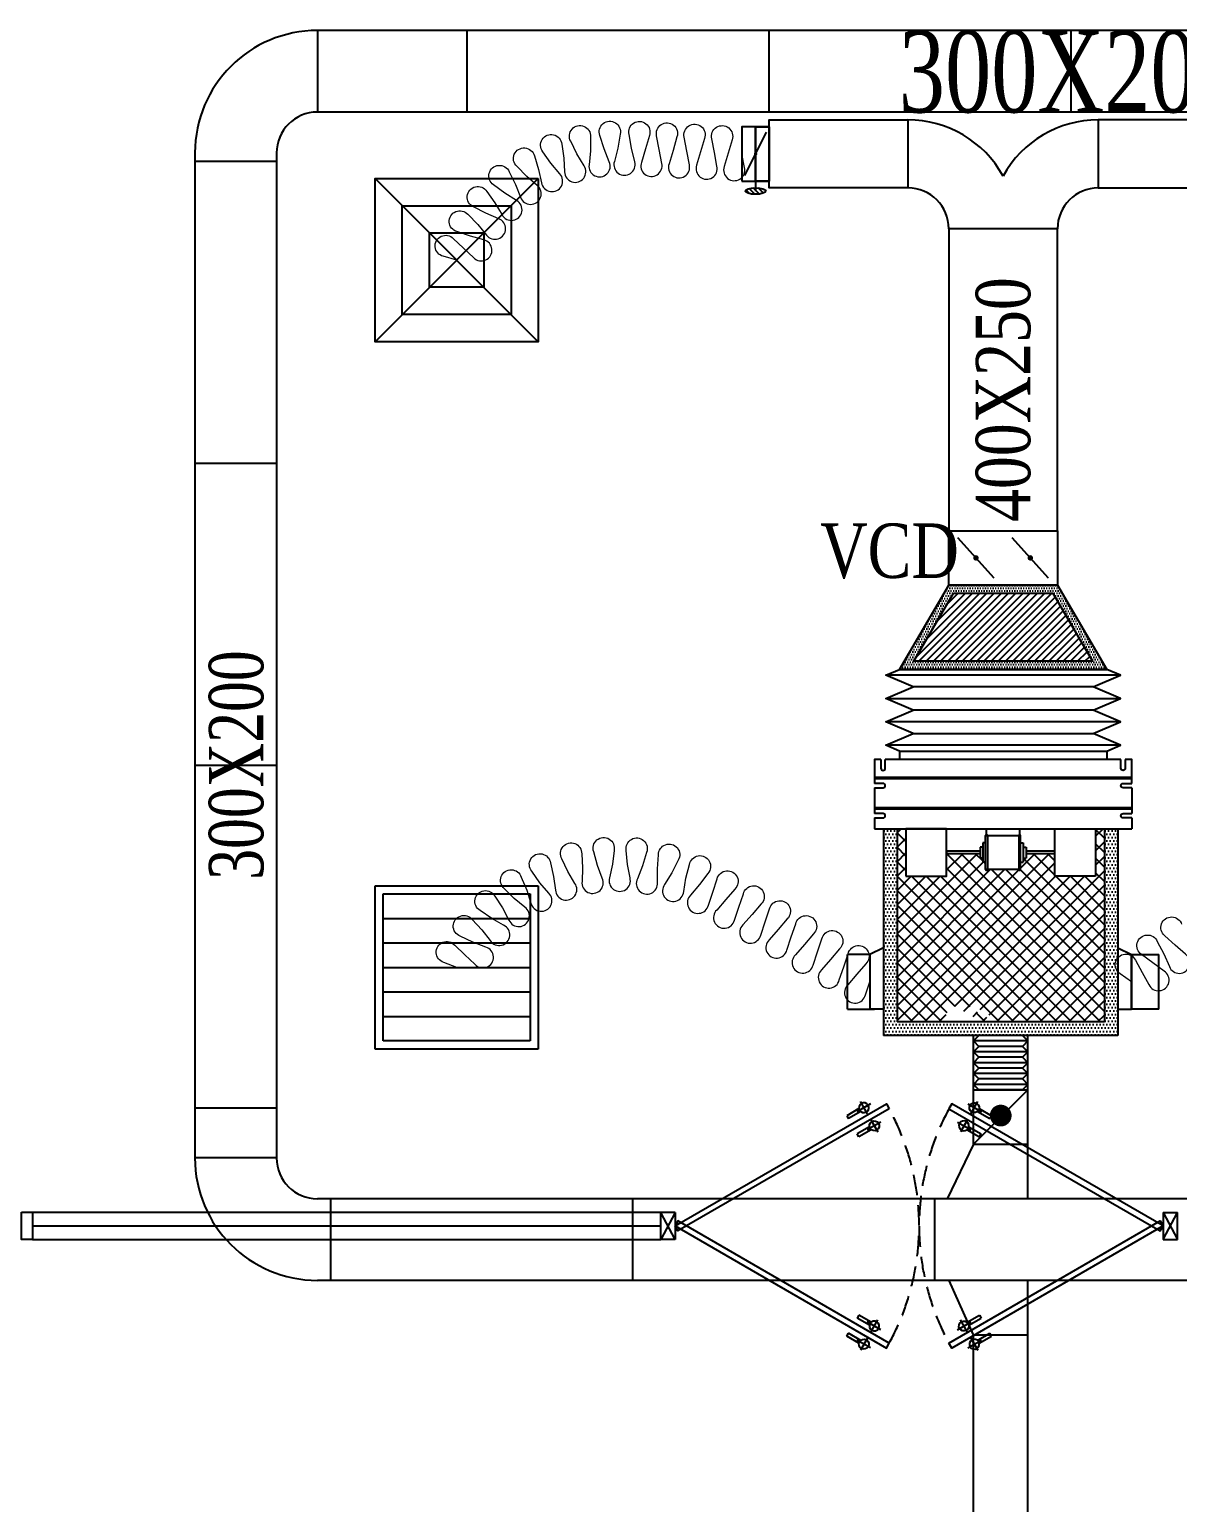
# Model space of a CAD drawing. Header units: metres. Extents: x 352651 to 1421851, y -87441 to -24441.
# Drawn here: x 567907 to 572127, y -59742 to -54328 of the extents above; entities that cross this region are included whole.
import ezdxf
from ezdxf.enums import TextEntityAlignment as Align

# ---------------------------------------------------------------- set-up
doc = ezdxf.new("R2010")
doc.units = ezdxf.units.M
doc.header["$LTSCALE"] = 300
doc.header["$MEASUREMENT"] = 0
doc.linetypes.add('DASHED2', pattern=[0.375, 0.25, -0.125])
for name, color, linetype in [('bat noi mem', 4, 'CONTINUOUS'), ('CUA', 8, 'CONTINUOUS'), ('CUAGIO', 2, 'CONTINUOUS'), ('dien', 2, 'CONTINUOUS'), ('KHUAT', 8, 'DASHED2'), ('thiet bi', 11, 'CONTINUOUS')]:
    doc.layers.add(name, color=color, linetype=linetype)
doc.layers.add('noi mem', color=5, linetype='BATTING', lineweight=0)
doc.styles.add('PHU', font='vntimeh.shx', dxfattribs={"width": 0.8})
doc.styles.add('VNCC-RMD', font='vntimeh.shx', dxfattribs={"width": 0.75, "height": 300, "bigfont": 'vns.shx'})
doc.linetypes.add('BATTING', pattern='A,0.0001,-0.1,[134,ltypeshp.shx,S=0.1,R=0,X=-0.1,Y=0],-0.2,[134,ltypeshp.shx,S=0.1,R=180,X=0.1,Y=0],-0.1', length=0.4001)

# ---------------------------------------------------------------- blocks, each defined once
blk = doc.blocks.new('SAD')
at = {"layer": 'CUAGIO', "color": 8}
for p, q in [((-300, -300), (300, 300)), ((300, -300), (-300, 300))]:
    blk.add_line(p, q, dxfattribs=at)
at = {"layer": 'CUAGIO'}
blk.add_lwpolyline([(300, -300), (300, 300), (-300, 300), (-300, -300)], close=True, dxfattribs=at)
at = {"layer": 'CUAGIO', "color": 8}
for points in [[(199.9999999999418, -200), (200.0000000000582, 200), (-199.9999999999418, 200), (-200.0000000000582, -200)], [(100, -100.0000000000582), (100, 100.0000000000582), (-99.99999999994179, 100), (-100, -100)]]:
    blk.add_lwpolyline(points, close=True, dxfattribs=at)
blk = doc.blocks.new('SAG')
at = {"layer": 'CUAGIO'}
for p, q in [((-300, 299.9999999999127), (-300, -300.0000000000873)), ((300, 299.9999999999127), (-300, 299.9999999999127)), ((300, -300.0000000000873), (300, 299.9999999999127)), ((-300, -300.0000000000873), (300, -300.0000000000873))]:
    blk.add_line(p, q, dxfattribs=at)
at = {"layer": 'CUAGIO', "color": 8}
for p, q in [((-270.0000000001164, 270.0000000000291), (-270, -270.0000000000291)), ((269.9999999998836, 270.0000000000291), (-270.0000000001164, 270.0000000000291)), ((-180, -270.0000000000873), (-180, 269.9999999999709)), ((-90, -270.0000000000291), (-90, 270.0000000000291)), ((0, -270.0000000000291), (0, 270.0000000000291)), ((90, -270.0000000000291), (90, 270.0000000000291)), ((180, -270.0000000000873), (180, 269.9999999999709)), ((270, -270.0000000000873), (269.9999999998836, 270.0000000000291)), ((-270, -270.0000000000291), (270, -270.0000000000873))]:
    blk.add_line(p, q, dxfattribs=at)
blk = doc.blocks.new('bac noi mem')
at = {"layer": 'bat noi mem'}
for p, q in [((493886.684694631, -64672.96560791321), (493866.684694631, -64692.96560791321)), ((494066.684694631, -64692.96560791321), (493866.684694631, -64692.96560791321)), ((493866.684694631, -64692.96560791321), (493886.684694631, -64712.96560791321)), ((494046.684694631, -64672.96560791321), (493886.684694631, -64672.96560791321)), ((494046.684694631, -64672.96560791321), (494066.684694631, -64692.96560791321)), ((494066.684694631, -64692.96560791321), (494046.684694631, -64712.96560791321)), ((493886.684694631, -64712.96560791321), (493866.684694631, -64732.96560791321)), ((494066.684694631, -64732.96560791321), (493866.684694631, -64732.96560791321)), ((493866.684694631, -64732.96560791321), (493886.684694631, -64752.96560791321)), ((493886.684694631, -64752.96560791321), (493866.684694631, -64772.96560791321)), ((494046.684694631, -64712.96560791321), (493886.684694631, -64712.96560791321)), ((494046.684694631, -64752.96560791321), (493886.684694631, -64752.96560791321)), ((494046.684694631, -64712.96560791321), (494066.684694631, -64732.96560791321)), ((494066.684694631, -64732.96560791321), (494046.684694631, -64752.96560791321)), ((494046.684694631, -64752.96560791321), (494066.684694631, -64772.96560791321)), ((494066.684694631, -64772.96560791321), (493866.684694631, -64772.96560791321)), ((493866.684694631, -64772.96560791321), (493886.684694631, -64792.96560791321)), ((493886.684694631, -64792.96560791321), (493866.684694631, -64812.96560791321)), ((494066.684694631, -64812.96560791321), (493866.684694631, -64812.96560791321)), ((493866.684694631, -64812.96560791321), (493886.684694631, -64832.96560791321)), ((494046.684694631, -64792.96560791321), (493886.684694631, -64792.96560791321)), ((494066.684694631, -64772.96560791321), (494046.684694631, -64792.96560791321)), ((494046.684694631, -64792.96560791321), (494066.684694631, -64812.96560791321)), ((494066.684694631, -64812.96560791321), (494046.684694631, -64832.96560791321)), ((493886.684694631, -64832.96560791321), (493866.684694631, -64852.96560791321)), ((494066.684694631, -64852.96560791321), (493866.684694631, -64852.96560791321)), ((493866.684694631, -64852.96560791321), (493886.684694631, -64872.96560791321)), ((494046.684694631, -64832.96560791321), (493886.684694631, -64832.96560791321)), ((494046.684694631, -64832.96560791321), (494066.684694631, -64852.96560791321)), ((494066.684694631, -64852.96560791321), (494046.684694631, -64872.96560791321)), ((494046.684694631, -64872.96560791321), (493886.684694631, -64872.96560791321))]:
    blk.add_line(p, q, dxfattribs=at)
blk = doc.blocks.new('1-van gio D200')
at = {"layer": 'CUAGIO'}
h = blk.add_hatch(dxfattribs=at)
h.set_pattern_fill('ANSI31', color=256, scale=100, style=0)
h.set_pattern_definition([(45, (0, 0), (-8.838834764831843, 8.838834764831844), [])])
edge = h.paths.add_edge_path()
edge.add_ellipse((486127.0204109848, -58493.9960654896), major_axis=(-38.06036519847839, -4.770209899391093e-12), ratio=0.3104818934509086, start_angle=0, end_angle=360, ccw=False)
for p, q in [((486127.0204109848, -58257.37774940726), (486127.0204109848, -58493.9960654896)), ((486166.9698535922, -58437.27663462202), (486087.0709683775, -58277.4788641925))]:
    blk.add_line(p, q, dxfattribs=at)
at = {"layer": 'CUAGIO', "const_width": 3}
for points in [[(486127.0204109848, -58457.37774940726), (486177.0204109848, -58457.37774940726), (486177.0204109849, -58257.37774940726), (486077.0204109848, -58257.37774940726), (486077.0204109848, -58457.37774940726), (486127.0204109848, -58457.37774940725)], [(486127.0204109848, -58257.37774940726), (486127.0204109848, -58493.9960654896)], [(486166.9698535922, -58437.27663462202), (486087.0709683775, -58277.4788641925)]]:
    blk.add_lwpolyline(points, dxfattribs=at)
at = {"layer": 'CUAGIO'}
blk.add_lwpolyline([(486177.0204109848, -58457.37774940726), (486077.0204109848, -58457.37774940726), (486077.0204109848, -58257.37774940726), (486177.0204109848, -58257.37774940726)], close=True, dxfattribs=at)
at = {"layer": 'CUAGIO', "const_width": 5.348007953027263}
blk.add_lwpolyline([(486130.6944149613, -58357.37774940723, -1), (486123.3464070083, -58357.37774940723, -1)], format="xyb", close=True, dxfattribs=at)
at = {"layer": 'CUAGIO', "extrusion": (0, 0, -1)}
blk.add_ellipse((486127.0204109848, -58493.9960654896), major_axis=(-38.06036519847839, -4.770209899391093e-12), ratio=0.3104818934509086, start_param=-1.570796326794472, end_param=4.712388980385114, dxfattribs=at)

msp = doc.modelspace()

# ---------------------------------------------------------------- hatches: boundary and pattern name
at = {"layer": 'CUAGIO'}
h = msp.add_hatch(dxfattribs=at)
h.set_pattern_fill('DOTS', color=256, scale=150, style=0)
h.set_pattern_definition([(0, (-273509.9992210348, -63150.00089953435), (4.6875, 9.375), [0, -9.375])])
h.paths.add_polyline_path([(571718.3551452738, -56425.49630567711), (571683.6163266184, -56425.49630567711), (571800.3849528435, -56625.49630567711), (571835.123771499, -56625.49630567711)])
h.paths.add_polyline_path([(571835.123771499, -56625.49630567711), (571800.3849528435, -56625.49630567711), (571814.6941477434, -56650.00493502826), (571157.2048852614, -56650.00493502826), (571171.515444636, -56625.49630567711), (571136.775783838, -56625.49630567711), (571104.9482603327, -56680.00493502826), (571866.9482603327, -56680.00493502826)])
h.paths.add_polyline_path([(571288.2952055078, -56425.49630567711), (571253.5555447098, -56425.49630567711), (571136.775783838, -56625.49630567711), (571171.515444636, -56625.49630567711)])
h.paths.add_polyline_path([(571685.9568896838, -56370.00493502826), (571285.9568896838, -56370.00493502826), (571253.5555447098, -56425.49630567711), (571288.2952055077, -56425.49630567711), (571303.179586351, -56400.00493502826), (571668.733364962, -56400.00493502826), (571683.6163266184, -56425.49630567711), (571718.355145274, -56425.49630567711)])
h = msp.add_hatch(dxfattribs=at)
h.set_pattern_fill('ANSI31', color=256, scale=150, style=0)
h.set_pattern_definition([(45, (-273509.9992210348, -63150.00089953435), (-13.25825214724776, 13.25825214724777), [])])
h.paths.add_polyline_path([(571303.179586351, -56400.00493502826), (571668.733364962, -56400.00493502826), (571814.6941477434, -56650.00493502826), (571157.2048852614, -56650.00493502826)])
h = msp.add_hatch(dxfattribs=at)
h.set_pattern_fill('DOTS', color=2, scale=200, style=0)
h.set_pattern_definition([(0, (5398.81887570559, -422.8651080398122), (6.25, 12.5), [0, -12.5])])
h.paths.add_polyline_path([(571908.2420448596, -57265.50493502826), (571858.2420448596, -57265.50493502826), (571858.2420448596, -57975.50493502821), (571096.2420448594, -57975.50493502821), (571096.2420448596, -57265.50493502826), (571046.2420448593, -57265.50493502826), (571046.2420448597, -58025.49630567753), (571908.2420448596, -58025.49630567711)])
at = {"layer": 'CUAGIO', "ltscale": 1.5}
h = msp.add_hatch(dxfattribs=at)
h.set_pattern_fill('ANSI37', color=9, scale=300, style=0)
h.set_pattern_definition([(45, (5340.000000000116, 366.0799463716248), (-26.51650429449553, 26.51650429449553), []), (135, (5340.000000000116, 366.0799463716248), (-26.51650429449553, -26.51650429449553), [])])
edge = h.paths.add_edge_path()
edge.add_line((571675.9991348897, -57440.50493502848), (571675.9991348897, -57357.55389629281))
edge.add_line((571675.9991348897, -57357.55389629281), (571570.7314736883, -57357.55389629281))
edge.add_line((571570.7314736883, -57357.55389629281), (571570.7314736882, -57373.20459185192))
edge.add_line((571570.7314736882, -57373.20459185192), (571560.1995791431, -57373.20459185193))
edge.add_line((571560.1995791431, -57373.20459185193), (571560.199579143, -57388.9905084034))
edge.add_line((571560.199579143, -57388.9905084034), (571550.3087754098, -57388.99050840341))
edge.add_line((571550.3087754098, -57388.99050840341), (571550.3087754097, -57413.94303750019))
edge.add_arc((571547.0684905755, -57414.99897913075), 3.407999198006562, -161.95066199684777, 18.049715004271377, ccw=False)
edge.add_line((571543.8281987935, -57416.0548994405), (571428.0683218722, -57416.0548994405))
edge.add_arc((571424.8280357135, -57414.99896187441), 3.407999198006562, 161.9505901330017, 341.950356864717, ccw=False)
edge.add_line((571421.5877452558, -57413.94303750047), (571421.5877452558, -57388.99050840339))
edge.add_line((571421.5877452558, -57388.99050840339), (571411.6969415225, -57388.9905084034))
edge.add_line((571411.6969415225, -57388.9905084034), (571411.6969415226, -57373.20459185191))
edge.add_line((571411.6969415226, -57373.20459185191), (571401.1650469775, -57373.20459185191))
edge.add_line((571401.1650469775, -57373.20459185191), (571401.1650469775, -57357.55389629282))
edge.add_line((571401.1650469775, -57357.55389629282), (571278.484954829, -57357.55389629281))
edge.add_line((571278.484954829, -57357.55389629281), (571278.484954829, -57440.50493502827))
edge.add_line((571278.484954829, -57440.50493502827), (571128.484954829, -57440.50493502826))
edge.add_line((571128.484954829, -57440.50493502826), (571128.484954829, -57265.50493502826))
edge.add_line((571128.484954829, -57265.50493502826), (571096.2420448596, -57265.50493502826))
edge.add_line((571096.2420448596, -57265.50493502826), (571096.2420448596, -57975.5049350282))
edge.add_line((571096.2420448596, -57975.5049350282), (571263.4159832858, -57975.5049350282))
edge.add_arc((572076.4965576958, -58359.63858152866), 899.2545128364444, 151.4099749921222, 154.7119688485503, ccw=False)
edge.add_line((571286.8914742419, -57929.31022894147), (571297.4470297972, -57911.02747041734))
edge.add_line((571297.4470297972, -57911.02747041734), (571365.7052502702, -57950.43637238184))
edge.add_line((571365.7052502702, -57950.43637238184), (571371.2259309937, -57940.87427287651))
edge.add_ellipse((571380.3478205843, -57925.0746966446), major_axis=(-17.62213748018328, -4.721837506725327), ratio=0.9999999999960911, start_angle=225.0000000002343, end_angle=404.99999999984914, ccw=False)
edge.add_ellipse((571380.3478205843, -57925.0746966446), major_axis=(-17.62213748018328, -4.721837506725327), ratio=0.9999999999960911, start_angle=154.9891094374562, end_angle=225.0000000002343, ccw=False)
edge.add_line((571398.3138332805, -57928.24611062133), (571443.3382162194, -57954.24095023122))
edge.add_line((571443.3382162194, -57954.24095023122), (571437.1017349411, -57965.04285266557))
edge.add_line((571437.1017349411, -57965.04285266557), (571392.0773520023, -57939.04801305566))
edge.add_ellipse((571380.3478205843, -57925.0746966446), major_axis=(-17.62213748018328, -4.721837506725327), ratio=0.9999999999960911, start_angle=44.99999999984908, end_angle=115.01089056283979, ccw=False)
edge.add_line((571371.2259309937, -57940.87427287644), (571365.7052502703, -57950.43637238185))
edge.add_line((571365.7052502703, -57950.43637238185), (571409.1252744466, -57975.50493502821))
edge.add_line((571409.1252744466, -57975.50493502821), (571858.2420448596, -57975.5049350282))
edge.add_line((571858.2420448596, -57975.5049350282), (571858.2420448597, -57265.50493502826))
edge.add_line((571858.2420448597, -57265.50493502826), (571825.9991348898, -57265.50493502826))
edge.add_line((571825.9991348898, -57265.50493502826), (571825.9991348897, -57440.50493502826))
edge.add_line((571825.9991348897, -57440.50493502826), (571675.9991348897, -57440.50493502848))

# ---------------------------------------------------------------- linework, layer by layer
at = {"layer": 'bat noi mem'}
for p, q in [((571916.9482603327, -56701.43350645684), (571054.9482603327, -56701.43350645684)), ((571916.9482603327, -56701.43350645684), (571054.9482603327, -56701.43350645684)), ((571816.9482603327, -56744.290649314), (571154.9482603327, -56744.290649314)), ((571054.9482603327, -56787.1477921711), (571916.9482603327, -56787.1477921711)), ((571816.9482603327, -56830.00493502826), (571154.9482603327, -56830.00493502826)), ((571916.9482603327, -56872.86207788542), (571054.9482603327, -56872.86207788542)), ((571916.9482603327, -56958.57636359968), (571054.9482603327, -56958.57636359968)), ((571154.9482603327, -56915.71922074253), (571816.9482603327, -56915.71922074253)), ((571104.9482603327, -56980.00493502826), (571866.9482603327, -56980.00493502826))]:
    msp.add_line(p, q, dxfattribs=at)
for points in [[(571104.9482603327, -56980.00493502826), (571054.9482603327, -56958.57636359968), (571154.9482603327, -56915.71922074253), (571054.9482603327, -56872.86207788542), (571154.9482603327, -56830.00493502826), (571054.9482603327, -56787.1477921711), (571154.9482603327, -56744.290649314), (571054.9482603327, -56701.43350645684), (571104.9482603327, -56680.00493502826)], [(571866.9482603327, -56980.00493502826), (571916.9482603327, -56958.57636359968), (571816.9482603327, -56915.71922074253), (571916.9482603327, -56872.86207788542), (571816.9482603327, -56830.00493502826), (571916.9482603327, -56787.1477921711), (571816.9482603327, -56744.290649314), (571916.9482603327, -56701.43350645684), (571866.9482603327, -56680.00493502826)]]:
    msp.add_lwpolyline(points, dxfattribs=at)
at = {"layer": 'CUA'}
for p, q in [((570956.1702564675, -58294.32605699293), (570911.1458735287, -58320.32089660288)), ((570962.4067377457, -58305.12795942725), (570917.3823548069, -58331.1227990372)), ((570998.0404452584, -58277.35356051294), (570947.8754583539, -58306.31632920617)), ((570987.1432932473, -58313.68346958404), (570961.1830415637, -58268.71899469121)), ((571356.443644519, -58277.35356051294), (571406.6086314234, -58306.31632920617)), ((571367.34079653, -58313.68346958404), (571393.3010482134, -58268.71899469121)), ((571392.0773520314, -58305.12795942725), (571437.1017349702, -58331.1227990372)), ((571398.3138333096, -58294.32605699293), (571443.3382162487, -58320.32089660288)), ((570911.1458735287, -58320.32089660288), (570917.3823548069, -58331.1227990372)), ((570994.6372918715, -58360.95291672897), (570949.6129089324, -58386.94775633892)), ((571036.5074806623, -58343.98042024911), (570986.3424937578, -58372.94318894233)), ((570999.5962804838, -58335.25267618411), (571025.5565321671, -58380.21715107706)), ((571317.976609115, -58343.98042024911), (571368.1415960193, -58372.94318894233)), ((571354.8878092933, -58335.25267618411), (571328.92755761, -58380.21715107706)), ((571359.8467979059, -58360.95291672897), (571404.8711808447, -58386.94775633892)), ((571443.3382162487, -58320.32089660288), (571437.1017349702, -58331.1227990372)), ((570955.8493902106, -58397.74965877325), (570949.6129089324, -58386.94775633892)), ((571000.8737731497, -58371.7548191633), (570955.8493902106, -58397.74965877325)), ((571353.6103166277, -58371.7548191633), (571398.6346995665, -58397.74965877325)), ((571398.6346995665, -58397.74965877325), (571404.8711808447, -58386.94775633892)), ((570227.2420448887, -58775.49630567787), (570227.2420448887, -58675.94075012236)), ((570280.0198226664, -58675.94075012236), (570227.2420448887, -58775.49630567787)), ((570280.0198226664, -58775.49630567787), (570227.2420448887, -58675.94075012236)), ((570280.0198226664, -58675.94075012236), (570227.2420448887, -58675.94075012236)), ((570280.0198226664, -58675.94075012236), (570280.0198226664, -58775.49630567787)), ((572074.4642671107, -58675.94075012236), (572074.4642671107, -58775.49630567787)), ((572074.4642671107, -58675.94075012236), (572127.2420448884, -58775.49630567787)), ((572074.4642671107, -58775.49630567787), (572127.2420448884, -58675.94075012236)), ((572074.4642671107, -58675.94075012236), (572127.2420448884, -58675.94075012236)), ((572127.2420448884, -58775.49630567787), (572127.2420448884, -58675.94075012236)), ((570280.0198226664, -58775.49630567787), (570227.2420448887, -58775.49630567787)), ((572074.4642671107, -58775.49630567787), (572127.2420448884, -58775.49630567787)), ((570955.8493902106, -59053.6873970271), (570949.6129089324, -59064.48929946142)), ((570994.6372918715, -59090.48413907137), (570949.6129089324, -59064.48929946142)), ((571000.8737731497, -59079.68223663705), (570955.8493902106, -59053.6873970271)), ((570999.5962804838, -59116.18437961623), (571025.5565321671, -59071.21990472329)), ((571354.8878092933, -59116.18437961623), (571328.92755761, -59071.21990472329)), ((571353.6103166277, -59079.68223663705), (571398.6346995665, -59053.6873970271)), ((571359.8467979059, -59090.48413907137), (571404.8711808447, -59064.48929946142)), ((571398.6346995665, -59053.6873970271), (571404.8711808447, -59064.48929946142)), ((570911.1458735287, -59131.11615919747), (570917.3823548069, -59120.31425676314)), ((570962.4067377457, -59146.30909637309), (570917.3823548069, -59120.31425676314)), ((571036.5074806623, -59107.45663555124), (570986.3424937578, -59078.4938668579)), ((571317.976609115, -59107.45663555124), (571368.1415960193, -59078.4938668579)), ((571392.0773520314, -59146.30909637309), (571437.1017349702, -59120.31425676314)), ((571443.3382162487, -59131.11615919747), (571437.1017349702, -59120.31425676314)), ((570956.1702564675, -59157.11099880742), (570911.1458735287, -59131.11615919747)), ((570998.0404452584, -59174.08349528728), (570947.8754583539, -59145.12072659406)), ((570987.1432932473, -59137.75358621631), (570961.1830415637, -59182.71806110913)), ((571356.443644519, -59174.08349528728), (571406.6086314234, -59145.12072659406)), ((571367.34079653, -59137.75358621631), (571393.3010482134, -59182.71806110913)), ((571398.3138333096, -59157.11099880742), (571443.3382162487, -59131.11615919747))]:
    msp.add_line(p, q, dxfattribs=at)
at = {"layer": 'CUA', "linetype": 'Continuous'}
for p, q in [((567917.2420448706, -58675.49630568997), (570227.2420448889, -58675.49630567612)), ((567917.2420448706, -58725.4963056852), (570227.2420448887, -58725.49630567624)), ((567917.2420448704, -58775.49630569172), (570227.2420448887, -58775.49630567787))]:
    msp.add_line(p, q, dxfattribs=at)
at = {"layer": 'CUA'}
for points in [[(571067.5926155064, -58295.3901753134), (570290.5753782219, -58744.00128642452), (570280.0198226664, -58725.71852790011), (571057.0370599506, -58277.10741678899)], [(571286.891474271, -58295.3901753134), (572063.9087115552, -58744.00128642452), (572074.4642671107, -58725.71852790011), (571297.4470298265, -58277.10741678899)], [(571067.5926155064, -59156.04688048695), (570290.5753782219, -58707.43576937594), (570280.0198226664, -58725.71852790011), (571057.0370599506, -59174.32963901135)], [(571286.891474271, -59156.04688048695), (572063.9087115552, -58707.43576937594), (572074.4642671107, -58725.71852790011), (571297.4470298265, -59174.32963901135)]]:
    msp.add_lwpolyline(points, close=True, dxfattribs=at)
at = {"layer": 'CUA', "linetype": 'Continuous'}
msp.add_lwpolyline([(567877.2420448706, -58675.49630568997), (567917.2420448706, -58675.49630568997), (567917.2420448706, -58775.49630568997), (567877.2420448706, -58775.49630568997)], close=True, dxfattribs=at)
at = {"layer": 'CUA', "extrusion": (0, 0, -1)}
for centre, major_axis, ratio in [((570974.1362691636, -58291.15464301623), (17.62213748018328, -4.721837506725319), 0.9999999999960912), ((571341.8807852098, -58357.78150275227), (-4.721837506706876, 17.6221374801144), 0.9999999999975279), ((571012.6033045673, -59093.65555304807), (4.721837506706876, -17.6221374801144), 0.9999999999975279), ((571380.3478206135, -59160.28241278423), (-17.62213748018328, 4.721837506725319), 0.9999999999960912)]:
    msp.add_ellipse(centre, major_axis=major_axis, ratio=ratio, dxfattribs=at)
at = {"layer": 'CUA'}
for centre, major_axis, ratio in [((571380.3478206135, -58291.15464301623), (-17.62213748018327, -4.721837506725324), 0.9999999999960912), ((571012.6033045673, -58357.78150275227), (4.72183750670687, 17.6221374801144), 0.9999999999975279), ((571341.8807852098, -59093.65555304807), (-4.72183750670687, -17.6221374801144), 0.9999999999975279), ((570974.1362691636, -59160.28241278423), (17.62213748018327, 4.721837506725324), 0.9999999999960912)]:
    msp.add_ellipse(centre, major_axis=major_axis, ratio=ratio, dxfattribs=at)
at = {"layer": 'CUAGIO'}
for p, q in [((573850.0000459127, -54331.73190546613), (568964.9691683928, -54331.49630541974)), ((568964.9691683928, -54331.49630541974), (568964.9691683928, -54631.49630541974)), ((569514.9691683928, -54331.49630541974), (569514.9691683928, -54631.49630541974)), ((570624.9691683928, -54331.49630541974), (570624.9691683928, -54631.49630541974)), ((571734.9691683928, -54331.49630541974), (571734.9691683928, -54631.49630541974)), ((573849.9948099942, -54631.32578811232), (568964.9691683928, -54631.49630541972)), ((568514.9691683929, -54781.4963054187), (568514.8002778455, -58479.84349529908)), ((568814.9691683928, -54781.4963054187), (568815.1151043229, -58477.51535660197)), ((568514.9691683927, -54811.49630541973), (568814.9691683927, -54811.49630541973)), ((571685.9568896838, -55060.00493502826), (571285.9568896838, -55060.00493502826)), ((568514.9691683927, -55921.49630541973), (568814.9691683927, -55921.49630541973)), ((571452.8988618273, -56344.29337535065), (571319.0149175404, -56195.71649470588)), ((571652.8988618273, -56344.29337535065), (571519.0149175404, -56195.71649470588)), ((571104.9482603327, -56680.00493502826), (571285.9568896838, -56370.00493502826)), ((571285.9568896838, -56370.00493502826), (571685.9568896838, -56370.00493502826)), ((571685.9568896838, -56370.00493502826), (571866.9482603327, -56680.00493502826)), ((571104.9482603327, -56680.00493502826), (571866.9482603327, -56680.00493502826)), ((571104.9482603327, -56680.00493502826), (571866.9482603327, -56680.00493502826)), ((571816.9482603327, -56744.290649314), (571816.9482603327, -56744.290649314)), ((568514.9691683927, -57031.49630541973), (568814.9691683927, -57031.49630541973)), ((571046.2420448592, -57265.50493502826), (571046.2420448597, -58025.49630567753)), ((571096.2420448596, -57265.50493502826), (571096.2420448596, -57975.50493502821)), ((571858.2420448596, -57265.50493502826), (571858.2420448596, -57975.50493502821)), ((571908.2420448596, -57265.50493502792), (571908.2420448596, -58025.49630567711)), ((570913.9583440516, -57928.24914074311), (570913.9583440515, -57728.24914074286)), ((570996.2420448593, -57728.24914074187), (570996.2420448594, -57928.24914074234)), ((571958.2420448596, -57728.24914074146), (571958.2420448596, -57928.24914074193)), ((571958.2420448558, -57928.24914074193), (571958.2420448521, -57728.249140741)), ((571958.2420448596, -57928.24914074356), (571958.2420448558, -57728.24914074263)), ((571958.2420448596, -57728.24914074263), (571958.2420448596, -57928.24914074309)), ((571958.2420448596, -57728.24914074286), (572057.9381766139, -57728.24914074286)), ((572057.9381766138, -57928.24914074311), (572057.9381766139, -57728.24914074286)), ((571377.2420448597, -58225.49630567738), (571577.2420448594, -58225.49630567726)), ((571577.2420448594, -58225.49630567726), (571377.2420448594, -58425.43042391333)), ((571377.2420448597, -58425.43042391333), (571377.2420448594, -58229.44558150839)), ((571577.2420448593, -58625.79470767148), (571577.2420448594, -58229.44558150844)), ((568514.9691683927, -58291.49630541973), (568814.9691683927, -58291.49630541973)), ((571377.2420448597, -58425.43042391333), (571280.4518893218, -58625.79470767148)), ((571377.2420448597, -58425.43042391333), (571577.2420448594, -58425.43042391344)), ((576341.2283286628, -58625.79470767148), (568965.1052352224, -58625.79470767148)), ((569015.1052352224, -58922.78436408238), (569015.1052352224, -58622.78436408238)), ((570125.1052352224, -58922.78436408238), (570125.1052352224, -58622.78436408238)), ((571235.1052352224, -58922.78436408238), (571235.1052352224, -58622.78436408238)), ((576341.2283286526, -58925.79470767148), (568965.1052351301, -58925.79470767148)), ((571377.2420448596, -59125.79470767151), (571287.8865631542, -58925.79470767148)), ((571577.2147514905, -60333.3610826212), (571577.2147514904, -58925.79470767148)), ((571377.2420448599, -60333.3610826212), (571377.2420448594, -59125.79470767112))]:
    msp.add_line(p, q, dxfattribs=at)
at = {"layer": 'CUAGIO', "color": 2}
for p, q in [((571285.9568896838, -55060.00493502826), (571285.9568896838, -56170.00493502826)), ((571685.9568896838, -56170.00493502826), (571685.9568896838, -55060.00493502826)), ((571958.9482603327, -57226.00493502826), (571958.9482603327, -57265.50493502826)), ((571858.2420448596, -57975.50493502821), (571096.2420448596, -57975.50493502821)), ((571908.2420448596, -58025.49630567711), (571046.2420448597, -58025.49630567753))]:
    msp.add_line(p, q, dxfattribs=at)
at = {"layer": 'CUAGIO'}
for points in [[(570575.9568896838, -54685.00493502826), (570625.9568896838, -54685.00493502826), (570625.9568896838, -54885.00493502826), (570575.9568896838, -54885.00493502826)], [(571135.9568896838, -54910.00493502826), (570625.9568896838, -54910.00493502826), (570625.9568896838, -54660.00493502826), (571135.9568896838, -54660.00493502826)], [(571835.9568896837, -54910.00493502826), (572345.9568896837, -54910.00493502826), (572345.9568896837, -54660.00493502826), (571835.9568896837, -54660.00493502826)], [(571285.9568896838, -56170.00493502826), (571685.9568896838, -56170.00493502826), (571685.9568896838, -56370.00493502826), (571285.9568896838, -56370.00493502826)], [(571285.9568896838, -56370.00493502826), (571685.9568896838, -56370.00493502826), (571866.9482603327, -56680.00493502826), (571104.9482603327, -56680.00493502826)], [(571303.179586351, -56400.00493502826), (571668.733364962, -56400.00493502826), (571814.6941477434, -56650.00493502826), (571157.2048852614, -56650.00493502826)]]:
    msp.add_lwpolyline(points, close=True, dxfattribs=at)
for points, const_width in [([(571380.9568896838, -56270.00493502826, 1), (571390.9568896838, -56270.00493502826, 1)], 10), ([(571580.9568896838, -56270.00493502826, 1), (571590.9568896838, -56270.00493502826, 1)], 10), ([(571497.2420448596, -58319.96336479535, -1), (571457.2420448596, -58319.96336479535, -1)], 40)]:
    msp.add_lwpolyline(points, format="xyb", close=True, dxfattribs=dict(at, const_width=const_width))
for points in [[(571046.2420448594, -57703.01323110228), (570996.2420448593, -57728.24914074288)], [(571908.2420448594, -57703.01323110227), (571958.2420448596, -57728.24914074288)], [(570996.2420448593, -57728.24914074187), (570913.9583440515, -57728.24914074286)], [(570913.9583440516, -57928.24914074319), (571013.6544758058, -57928.24914074309)], [(571046.2420448594, -57928.24914074228), (570996.2420448594, -57928.24914074234)], [(571908.2420448596, -57928.24914074193), (571958.2420448596, -57928.24914074193)], [(571908.2420448556, -57928.24914074193), (571958.2420448558, -57928.24914074193)], [(571908.2420448593, -57928.24914074356), (571958.2420448596, -57928.24914074356)], [(572057.9381766138, -57928.24914074319), (571958.2420448596, -57928.24914074309)]]:
    msp.add_lwpolyline(points, dxfattribs=at)
for centre, radius, start, end in [((568964.9691683928, -54781.49630541972), 450, 90, 180), ((568964.9691683928, -54781.49630541972), 150, 90, 180), ((571135.9568896837, -55060.00493502826), 400, 28.95502437198606, 90), ((571835.9568896837, -55060.00493502826), 400, 90, 151.044975628014), ((571135.9568896837, -55060.00493502826), 150, 0, 90), ((571835.9568896837, -55060.00493502826), 150, 90, 180), ((568965.3375038246, -58475.23396166206), 450.5608058778637, 180.0713075518654, 269.9704634526058), ((568965.1052352224, -58475.79470767148), 150, 180, 270)]:
    msp.add_arc(centre, radius, start, end, dxfattribs=at)
at = {"layer": 'dien'}
for p, q in [((571377.2420448594, -58229.44558150839), (571377.2420448593, -58025.49630567737)), ((571577.2420448594, -58229.44558150844), (571577.2420448592, -58025.49630567727)), ((568815.1052352224, -58475.79470767148), (568514.8004627393, -58475.79470767148)), ((571377.2420448596, -59125.79470767151), (571577.2147514903, -59125.79470767148))]:
    msp.add_line(p, q, dxfattribs=at)
at = {"layer": 'KHUAT'}
for centre, start, end in [((570277.9875320522, -58725.71852790011), 331.4099749891448, 28.59002501085522), ((572076.4965577251, -58725.71852790011), 151.4099749891448, 208.5900250108552)]:
    msp.add_arc(centre, 899.2545128364436, start, end, dxfattribs=at)
at = {"layer": 'noi mem', "linetype": 'ByBlock', "ltscale": 1.5}
for points in [[(569477.2420448594, -55175.49630567711), (569427.7950003648, -55161.28950425704, -1.333333333331087), (569464.9014900555, -55096.11198955427), (569502.3577984977, -55131.38050772186), (569539.8120574921, -55166.64991597721, 1.333333333332691), (569576.9208772695, -55101.47372788124), (569527.4751285745, -55087.26560890872), (569478.2374889465, -55070.74433901284, -1.333333333338791), (569518.0359903901, -55007.17485511654), (569554.4060044097, -55044.24936921088), (569586.9378466689, -55083.47803762737, 1.333333333327106), (569631.6214894428, -55023.24206773855), (569584.6425608566, -55003.48885393921), (569538.6117510226, -54979.4376156938, -1.33333333333165), (569587.9026869027, -54922.9097142638), (569617.9967833984, -54965.23751684331), (569643.9619540366, -55009.08975852194, 1.333333333338797), (569697.553686099, -54956.62142278938), (569654.2612714975, -54929.73320930327), (569612.5804119568, -54898.74928664869, -1.333333333336278), (569670.1397004147, -54850.66677098851), (569693.2105282381, -54897.19670134154), (569711.9642130767, -54944.58349793598, 1.333333333335861), (569773.1331474036, -54901.18578517004), (569734.6023624924, -54867.83030884854), (569698.3065478946, -54830.68315070962, -1.333333333332032), (569762.704772355, -54792.2400929964), (569778.179394894, -54841.81663555824), (569789.2558684407, -54891.56119224818, 1.333333333332207), (569856.4829471877, -54858.31183310936), (569823.6706582537, -54819.31743759642), (569793.661252052, -54776.92954953234, -1.33333333333197), (569863.2991590851, -54749.08063745209), (569870.7932824655, -54800.47261766176), (569873.9174736534, -54851.33958745482, 1.333333333337323), (569945.5331921539, -54829.06429029288), (569919.2542534274, -54785.39935509409), (569896.2765035878, -54738.82338996804, -1.333333333329754), (569969.4247184694, -54722.26021818102), (569968.7522350366, -54774.19137723937), (569963.8465582874, -54824.91753934671, 1.333333333333377), (570038.0724252182, -54814.16948471405), (570018.9794429353, -54766.91837664181), (570003.6039745884, -54717.31099323745, -1.333333333334235), (570078.4459482674, -54712.4448884458), (570069.623558349, -54763.62557768731), (570056.8117353435, -54812.95267106238, 1.333333333335438), (570131.8044794596, -54813.99590158454), (570120.3697707453, -54764.33151261848), (570110.8128608569, -54713.77947122306, -1.333333333335291), (570185.7156214128, -54717.59738440702), (570171.0681606126, -54766.91569041971), (570156.4206998124, -54816.23399643239, 1.333333333334361), (570231.3234603683, -54820.05190961635), (570221.7665504799, -54769.49986822094), (570212.2096405915, -54718.94782682553, -1.333333333336223), (570287.1124011475, -54722.7657400095), (570272.4649403472, -54772.08404602218), (570257.817479547, -54821.40235203486, 1.333333333334486), (570332.720240103, -54825.22026521882), (570323.1633302146, -54774.66822382341), (570313.6064203262, -54724.116182428, -1.333333333336268), (570388.5091808821, -54727.93409561197), (570373.8617200819, -54777.25240162465), (570359.2142592816, -54826.57070763732, 1.333333333335462), (570434.1170198376, -54830.38862082129), (570424.5601099492, -54779.83657942589), (570415.0032000608, -54729.28453803047, -1.333333333335664), (570489.9059606168, -54733.10245121444), (570475.2584998165, -54782.42075722712), (570460.6110390163, -54831.73906323979, 1.333333333334904), (570535.5137995722, -54835.55697642376), (570525.9568896838, -54785.00493502835)], [(569477.2420448594, -57775.49630567711), (569429.8371902178, -57756.83211216111, -1.333333333331601), (569470.1937467579, -57693.61543442313), (569507.0777957669, -57728.75998296056), (569543.8637948413, -57763.94124661488, 1.333333333334993), (569584.3261938465, -57700.79226192982), (569536.9915535663, -57682.07408495162), (569490.3090511025, -57660.23425221395, -1.333333333333256), (569534.4101110455, -57599.57045319089), (569569.5854024885, -57637.23918295695), (569600.4561749274, -57677.02572782424, 1.333333333332411), (569649.6484889438, -57620.41198177512), (569605.942053627, -57595.39756082739), (569563.7317992009, -57565.82512853697, -1.333333333334645), (569617.6452329762, -57513.68741034215), (569645.7879511546, -57556.86404457657), (569669.3251231181, -57601.38342551813, 1.333333333335228), (569727.5540195442, -57554.11403139237), (569688.82328535, -57521.92856926662), (569652.3532880204, -57485.51190240832, -1.33333333333197), (569714.4595194528, -57443.46649817342), (569734.7242484346, -57490.85399746994), (569750.2207560189, -57538.76883855439, 1.333333333332924), (569815.7370208505, -57502.26378352739), (569783.1454709773, -57463.87414143054), (569753.5113007097, -57421.70720790626, -1.33333333333051), (569821.9446394559, -57391.01717453943), (569833.7226205338, -57441.19200380686), (569840.7129438726, -57491.06292843309, 1.333333333334678), (569911.5484483117, -57466.41883561458), (569886.0751429676, -57422.97825023289), (569864.1670193749, -57376.32775772816, -1.333333333331957), (569936.8717068371, -57357.91503329529), (569939.8091258275, -57409.36992519063), (569938.0832734521, -57459.69879540479, 1.333333333331242), (570012.1100971029, -57447.65598094216), (569994.5202622352, -57400.4694208558), (569980.9963121056, -57350.73676455053, -1.333333333332588), (570055.7882770533, -57345.15447297128), (570049.7968929841, -57396.34370667548), (570039.406710032, -57445.61862769703, 1.33333333333213), (570114.4010642852, -57446.53886145026), (570105.2231039574, -57397.02382547455), (570100.4895909228, -57345.7029896996, -1.33333333333283), (570175.1220596663, -57353.11882473436), (570160.3818555624, -57402.50465988234), (570141.6394663337, -57449.24539788947, 1.333333333331501), (570215.3484976622, -57463.10103575286), (570214.8581206326, -57412.74497083687), (570219.0572408845, -57361.37764932409, -1.333333333331638), (570291.2882310492, -57381.56883700169), (570268.2420071871, -57427.66770787709), (570241.7104388332, -57470.4701566872, 1.333333333332652), (570311.9199052075, -57496.84497102683), (570320.1318425531, -57447.16058888832), (570333.1374532243, -57397.28987181549, -1.333333333335076), (570400.7971235926, -57429.64986263195), (570370.1371956437, -57471.07694493875), (570337.112665272, -57509.69417781611, 1.333333333332231), (570402.4268716808, -57546.5595333847), (570418.4224870956, -57498.33065490449), (570434.7247574285, -57450.06256663502, -1.333333333335438), (570499.855813694, -57487.25054197329), (570466.5741169092, -57525.82386205763), (570433.2924201245, -57564.39718214201, 1.333333333334443), (570498.42347639, -57601.58515748022), (570514.7257467229, -57553.31706921076), (570531.0280170557, -57505.04898094129, -1.333333333333225), (570596.1590733211, -57542.23695627956), (570562.8773765365, -57580.8102763639), (570529.5956797518, -57619.38359644829, 1.3333333333342), (570594.7267360173, -57656.57157178649), (570611.0290063502, -57608.30348351703), (570627.331276683, -57560.03539524756, -1.33333333333147), (570692.4623329485, -57597.22337058584), (570659.1806361638, -57635.79669067016), (570625.8989393791, -57674.37001075449, 1.333333333331497), (570691.0299956446, -57711.55798609277), (570707.3322659774, -57663.2898978233), (570723.6345363103, -57615.02180955384, -1.333333333334016), (570788.7655925758, -57652.20978489204), (570755.4838957911, -57690.78310497644), (570722.2021990065, -57729.35642506076, 1.333333333328854), (570787.3332552719, -57766.54440039903), (570803.6355256047, -57718.27631212956), (570819.9377959376, -57670.0082238601, -1.333333333329774), (570885.0688522031, -57707.19619919831), (570851.7871554184, -57745.7695192827), (570818.5054586336, -57784.34283936703, 1.333333333331578), (570883.6365148991, -57821.5308147053), (570899.938785232, -57773.26272643583), (570916.241055565, -57724.99463816638, -1.333333333334389), (570981.3721118304, -57762.18261350458), (570948.0904150457, -57800.75593358897), (570914.808718261, -57839.3292536733, 1.333333333331363), (570979.9397745264, -57876.51722901157), (570996.2420448593, -57828.2491407421)], [(571958.2420448596, -57828.2491407417), (571916.5261670788, -57798.41561139163, -1.33333333332936), (571972.6360051228, -57748.64929673327), (571997.2752135532, -57793.62888477521), (572021.9035551655, -57838.60936553564, 1.333333333326878), (572078.0220743283, -57788.8528402652), (572036.314412413, -57759.01544675887), (571995.278275075, -57727.72302335696, -1.333333333335485), (572052.822013561, -57679.6218990349), (572076.3408751396, -57725.55710862453), (572097.1293669866, -57772.09210559505, 1.333333333331828), (572157.0155845423, -57726.94079391025), (572117.9967271556, -57694.15061085866), (572080.3057670813, -57658.90047811193, -1.333333333330608), (572142.3834056176, -57616.81286955818)]]:
    msp.add_lwpolyline(points, format="xyb", dxfattribs=at)
at = {"layer": 'thiet bi'}
for p, q in [((571104.9482603327, -56980.00493502826), (571104.9482603327, -57011.50493502826)), ((571866.9482603327, -56980.00493502826), (571866.9482603327, -57011.50493502826)), ((571958.9482603327, -57077.50493502826), (571012.9482603327, -57077.50493502826)), ((571958.9482603327, -57082.50493502826), (571012.9482603327, -57082.50493502826)), ((571958.9482603327, -57188.50493502826), (571012.9482603327, -57188.50493502826)), ((571958.9482603327, -57193.50493502826), (571012.9482603327, -57193.50493502826)), ((571012.9482603327, -57226.00493502826), (571012.9482603327, -57265.50493502826)), ((571012.9482603327, -57265.50493502826), (571958.9482603327, -57265.50493502826)), ((571424.828033564, -57287.60290238837), (571424.828033564, -57265.50493502826)), ((571547.0684871016, -57287.60290238837), (571547.0684871016, -57265.50493502826)), ((571411.6969415228, -57332.80527820508), (571401.1650469775, -57332.80527820508)), ((571401.1650469775, -57332.80527820508), (571401.1650469775, -57373.20459185191)), ((571421.5877452559, -57317.0193616536), (571411.6969415225, -57317.0193616536)), ((571411.6969415225, -57317.0193616536), (571411.6969415225, -57388.9905084034)), ((571428.0683218722, -57289.95497061661), (571428.0683218722, -57416.05489944061)), ((571543.8281987935, -57289.95497061661), (571543.8281987935, -57416.05489944061)), ((571550.3087754097, -57416.0548994405), (571550.3087754097, -57289.9549706165)), ((571550.3087754099, -57317.0193616536), (571560.1995791431, -57317.0193616536)), ((571560.1995791431, -57317.0193616536), (571560.1995791431, -57388.9905084034)), ((571560.1995791431, -57332.80527820508), (571570.7314736882, -57332.80527820508)), ((571570.7314736882, -57332.80527820508), (571570.7314736882, -57373.20459185191)), ((571398.1547796457, -57348.45597376372), (571278.484954829, -57348.45597376372)), ((571278.484954829, -57348.45597376372), (571278.484954829, -57357.55389629281)), ((571398.1547796457, -57357.55389629281), (571278.484954829, -57357.55389629281)), ((571411.6969415228, -57373.20459185191), (571401.1650469775, -57373.20459185191)), ((571421.5877452559, -57388.9905084034), (571411.6969415225, -57388.9905084034)), ((571550.3087754099, -57388.9905084034), (571560.1995791431, -57388.9905084034)), ((571560.1995791431, -57373.20459185191), (571570.7314736882, -57373.20459185191)), ((571675.9991348898, -57348.45597376372), (571570.7314736882, -57348.45597376372)), ((571675.9991348898, -57357.55389629281), (571570.7314736882, -57357.55389629281))]:
    msp.add_line(p, q, dxfattribs=at)
for points in [[(571036.9482603326, -57011.50493502831), (571012.9482603327, -57011.50493502826), (571012.9482603327, -57099.00493502826)], [(571918.9482603327, -57011.50493502826), (571052.9482603327, -57011.50493502826)], [(571958.9482603327, -57011.50493502826), (571934.9482603327, -57011.50493502826)], [(571958.9482603327, -57099.00493502826), (571958.9482603327, -57011.50493502826), (571934.9482603327, -57011.50493502826)], [(571012.9482603327, -57115.00493502826), (571012.9482603327, -57210.00493502826)], [(571958.9482603327, -57115.00493502826), (571958.9482603327, -57210.00493502826)], [(571550.3087754097, -57416.0548994405), (571421.5877452558, -57416.0548994405), (571421.5877452558, -57289.9549706165), (571550.3087754097, -57289.9549706165)]]:
    msp.add_lwpolyline(points, dxfattribs=at)
for points in [[(571036.9482603326, -57011.50493502831), (571036.9482603326, -57043.50493502831, 1), (571052.9482603326, -57043.50493502831), (571052.9482603326, -57011.50493502831)], [(571934.9482603327, -57011.50493502826), (571934.9482603327, -57043.50493502826, -1), (571918.9482603327, -57043.50493502826), (571918.9482603327, -57011.50493502826)], [(571012.9482603327, -57115.00493502826), (571044.9482603327, -57115.00493502826, 1), (571044.9482603327, -57099.00493502826), (571012.9482603327, -57099.00493502826)], [(571958.9482603327, -57115.00493502826), (571926.9482603327, -57115.00493502826, -1), (571926.9482603327, -57099.00493502826), (571958.9482603327, -57099.00493502826)], [(571012.9482603327, -57226.00493502826), (571044.9482603327, -57226.00493502826, 1), (571044.9482603327, -57210.00493502826), (571012.9482603327, -57210.00493502826)], [(571958.9482603327, -57226.00493502826), (571926.9482603327, -57226.00493502826, -1), (571926.9482603327, -57210.00493502826), (571958.9482603327, -57210.00493502826)]]:
    msp.add_lwpolyline(points, format="xyb", dxfattribs=at)
for points in [[(571128.484954829, -57440.50493502826), (571278.484954829, -57440.50493502826), (571278.484954829, -57265.50493502826), (571128.484954829, -57265.50493502826)], [(571825.9991348898, -57440.50493502826), (571675.9991348898, -57440.50493502826), (571675.9991348898, -57265.50493502826), (571825.9991348898, -57265.50493502826)]]:
    msp.add_lwpolyline(points, close=True, dxfattribs=at)
for centre, start, end in [((571424.828033564, -57291.01090158639), 18.04952649834656, 161.9504735016534), ((571547.0684871016, -57291.01090158639), 18.04952649834656, 161.9504735016534), ((571424.828033564, -57414.99896847038), 198.0495264983466, 341.9504735016534), ((571547.0684871016, -57414.99896847038), 198.0495264983466, 341.9504735016534)]:
    msp.add_arc(centre, 3.407999198023049, start, end, dxfattribs=at)

# ---------------------------------------------------------------- block references
at = {"layer": 'CUAGIO', "xscale": -1}
msp.add_blockref('1-van gio D200', (1056702.977300669, 3572.372814378905), dxfattribs=at)
for name, p, rotation in [('SAD', (569477.2420448594, -55175.49630567711), 180), ('SAG', (569477.2420448594, -57775.49630567711), 270)]:
    msp.add_blockref(name, p, dxfattribs=dict(at, rotation=rotation))
at = {"layer": 'CUAGIO'}
msp.add_blockref('bac noi mem', (77510.55735022854, 6647.469302235899), dxfattribs=at)

# ---------------------------------------------------------------- texts
at = {"layer": 'CUAGIO', "color": 3, "style": 'VNCC-RMD', "width": 0.75}
msp.add_text('300X200', height=300, dxfattribs=at).set_placement((571734.9691683929, -54632.37757755064), align=Align.CENTER)
msp.add_text('300x200', height=200, rotation=90, dxfattribs=at).set_placement((568766.3598624693, -57031.49630541973), align=Align.CENTER)
at = {"layer": 'CUAGIO', "color": 2, "insert": (571385.6698078057, -56137.88204033778), "char_height": 200, "width": 888.6077681099414, "attachment_point": 1, "rotation": 90, "style": 'PHU'}
msp.add_mtext('400x250', dxfattribs=at)
at = {"layer": 'CUAGIO', "color": 2, "insert": (570813.2534704087, -56143.42014159245), "char_height": 200, "width": 439.8811310353922, "attachment_point": 1, "style": 'PHU'}
msp.add_mtext('VCD', dxfattribs=at)

doc.saveas('drawing.dxf')
